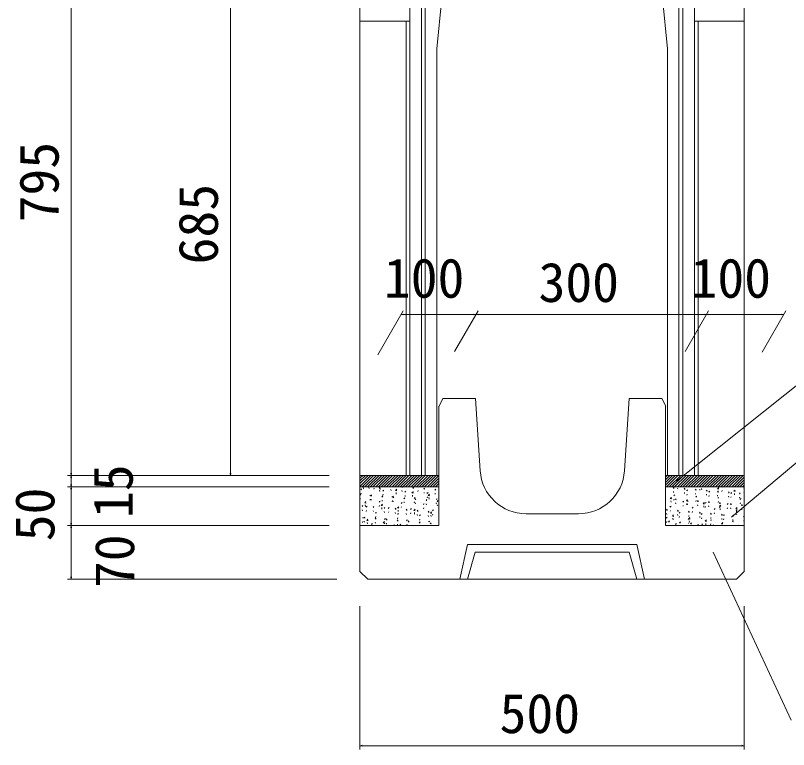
# Model space of a CAD drawing. Units: millimetres on the paper, scale 1:20. Extents: x 2 to 843, y -1 to 593.
# Drawn here: x 430.2 to 480.4, y 418.3 to 466.1 of the extents above; entities that cross this region are included whole.
import ezdxf
from ezdxf.enums import TextEntityAlignment as Align

# ---------------------------------------------------------------- set-up
doc = ezdxf.new("R2010")
doc.units = ezdxf.units.MM
for name, color, linetype, lineweight in [('0_2', 7, 'Continuous', 18), ('D-STR-DIM（寸法）', 7, 'Continuous', 18), ('D-STR-HTXT（旗揚げ）', 4, 'Continuous', 18), ('D-STR-STRn（構造物）', 5, 'Continuous', 18), ('D-STR-TXT（文字）', 7, 'Continuous', 18), ('D-STR（構造物外形線）', 1, 'Continuous', 18)]:
    doc.layers.add(name, color=color, linetype=linetype, lineweight=lineweight)
doc.styles.add('ＭＳ ゴシック', font='')
doc.styles.get('ＭＳ ゴシック').set_extended_font_data('MS Gothic')

msp = doc.modelspace()

# ---------------------------------------------------------------- linework, layer by layer
at = {"layer": '0_2'}
for p, q in [((455.229, 446.615), (455.379, 446.64)), ((455.379, 446.59), (455.229, 446.615)), ((459.952, 446.64), (460.102, 446.615)), ((460.102, 446.615), (459.952, 446.59)), ((460.102, 446.615), (460.252, 446.64)), ((460.252, 446.59), (460.102, 446.615)), ((474.952, 446.64), (475.102, 446.615)), ((475.102, 446.615), (474.952, 446.59)), ((475.102, 446.615), (475.252, 446.64)), ((475.252, 446.59), (475.102, 446.615)), ((479.977, 446.64), (480.127, 446.615)), ((480.127, 446.615), (479.977, 446.59)), ((433.784, 436.156), (433.759, 436.306)), ((433.759, 436.006), (433.784, 436.156)), ((433.809, 436.306), (433.784, 436.156)), ((433.784, 436.156), (433.809, 436.006)), ((444.144, 436.156), (444.119, 436.306)), ((444.169, 436.306), (444.144, 436.156)), ((433.784, 435.406), (433.759, 435.556)), ((433.809, 435.556), (433.784, 435.406)), ((433.759, 435.256), (433.784, 435.406)), ((433.784, 435.406), (433.809, 435.256)), ((433.784, 432.906), (433.759, 433.056)), ((433.809, 433.056), (433.784, 432.906)), ((433.759, 432.756), (433.784, 432.906)), ((433.784, 432.906), (433.809, 432.756)), ((433.784, 429.406), (433.759, 429.556)), ((433.809, 429.556), (433.784, 429.406)), ((452.568, 418.578), (452.718, 418.603)), ((452.718, 418.553), (452.568, 418.578)), ((477.418, 418.603), (477.568, 418.578)), ((477.568, 418.578), (477.418, 418.553))]:
    msp.add_line(p, q, dxfattribs=at)
at = {"layer": '0_2', "color": 9}
for p, q in [((455.229, 446.615), (455.249, 446.615)), ((460.102, 446.615), (460.082, 446.615)), ((460.102, 446.615), (460.122, 446.615)), ((475.102, 446.615), (475.082, 446.615)), ((475.102, 446.615), (475.122, 446.615)), ((480.127, 446.615), (480.107, 446.615)), ((433.784, 436.156), (433.784, 436.176)), ((433.784, 436.156), (433.784, 436.136)), ((444.144, 436.156), (444.144, 436.176)), ((433.784, 435.406), (433.784, 435.426)), ((433.784, 435.406), (433.784, 435.386)), ((433.784, 432.906), (433.784, 432.926)), ((433.784, 432.906), (433.784, 432.886)), ((433.784, 429.406), (433.784, 429.426)), ((452.568, 418.578), (452.588, 418.578)), ((477.568, 418.578), (477.548, 418.578))]:
    msp.add_line(p, q, dxfattribs=at)
at = {"layer": 'D-STR-DIM（寸法）'}
for p, q in [((433.784, 475.886), (433.784, 436.176)), ((444.144, 470.386), (444.144, 436.176)), ((453.722, 444.007), (455.373, 446.865)), ((460.082, 446.615), (455.249, 446.615)), ((458.722, 444.225), (460.247, 446.865)), ((458.722, 444.225), (460.247, 446.865)), ((460.122, 446.615), (475.082, 446.615)), ((473.722, 444.225), (475.247, 446.865)), ((473.722, 444.225), (475.247, 446.865)), ((475.122, 446.615), (480.107, 446.615)), ((478.722, 444.182), (480.271, 446.865)), ((450.572, 436.156), (433.534, 436.156)), ((450.572, 436.156), (433.534, 436.156)), ((433.784, 436.136), (433.784, 435.426)), ((450.572, 436.156), (443.894, 436.156)), ((450.568, 435.406), (433.534, 435.406)), ((450.568, 435.406), (433.534, 435.406)), ((433.784, 435.386), (433.784, 432.926)), ((450.568, 432.906), (433.534, 432.906)), ((450.568, 432.906), (433.534, 432.906)), ((433.784, 432.886), (433.784, 429.426)), ((451.068, 429.406), (433.534, 429.406)), ((452.568, 427.656), (452.568, 418.328)), ((477.568, 427.656), (477.568, 418.328)), ((452.588, 418.578), (477.548, 418.578))]:
    msp.add_line(p, q, dxfattribs=at)
at = {"layer": 'D-STR-HTXT（旗揚げ）'}
for p, q in [((473.158, 435.792), (486.193, 446.159)), ((476.729, 433.433), (485.374, 440.697)), ((475.537, 431.156), (480.621, 420.244))]:
    msp.add_line(p, q, dxfattribs=at)
at = {"layer": 'D-STR-STRn（構造物）'}
for p, q in [((452.568, 435.406), (452.568, 436.156)), ((452.568, 436.152), (452.572, 436.156)), ((452.568, 435.975), (452.749, 436.156)), ((452.568, 435.798), (452.926, 436.156)), ((452.568, 435.621), (453.102, 436.156)), ((452.568, 435.444), (453.279, 436.156)), ((452.706, 435.406), (453.456, 436.156)), ((452.883, 435.406), (453.633, 436.156)), ((453.06, 435.406), (453.81, 436.156)), ((453.236, 435.406), (453.986, 436.156)), ((453.413, 435.406), (454.163, 436.156)), ((453.59, 435.406), (454.34, 436.156)), ((453.767, 435.406), (454.517, 436.156)), ((453.943, 435.406), (454.693, 436.156)), ((454.12, 435.406), (454.87, 436.156)), ((454.297, 435.406), (455.047, 436.156)), ((454.474, 435.406), (455.224, 436.156)), ((454.651, 435.406), (455.401, 436.156)), ((454.827, 435.406), (455.577, 436.156)), ((455.004, 435.406), (455.754, 436.156)), ((455.181, 435.406), (455.931, 436.156)), ((455.358, 435.406), (456.108, 436.156)), ((455.534, 435.406), (456.284, 436.156)), ((455.711, 435.406), (456.461, 436.156)), ((455.888, 435.406), (456.638, 436.156)), ((456.065, 435.406), (456.815, 436.156)), ((456.242, 435.406), (456.992, 436.156)), ((456.418, 435.406), (457.168, 436.156)), ((456.595, 435.406), (457.345, 436.156)), ((456.772, 435.406), (457.522, 436.156)), ((456.949, 435.406), (457.693, 436.15)), ((472.443, 436.051), (472.548, 436.156)), ((472.443, 435.874), (472.725, 436.156)), ((472.443, 435.697), (472.901, 436.156)), ((472.443, 435.52), (473.078, 436.156)), ((472.505, 435.406), (473.255, 436.156)), ((472.682, 435.406), (473.432, 436.156)), ((472.859, 435.406), (473.609, 436.156)), ((473.035, 435.406), (473.785, 436.156)), ((473.212, 435.406), (473.962, 436.156)), ((473.389, 435.406), (474.139, 436.156)), ((473.566, 435.406), (474.316, 436.156)), ((473.742, 435.406), (474.492, 436.156)), ((473.919, 435.406), (474.669, 436.156)), ((474.096, 435.406), (474.846, 436.156)), ((474.273, 435.406), (475.023, 436.156)), ((474.45, 435.406), (475.2, 436.156)), ((474.626, 435.406), (475.376, 436.156)), ((474.803, 435.406), (475.553, 436.156)), ((474.98, 435.406), (475.73, 436.156)), ((475.157, 435.406), (475.907, 436.156)), ((475.333, 435.406), (476.083, 436.156)), ((475.51, 435.406), (476.26, 436.156)), ((475.687, 435.406), (476.437, 436.156)), ((475.864, 435.406), (476.614, 436.156)), ((476.041, 435.406), (476.791, 436.156)), ((476.217, 435.406), (476.967, 436.156)), ((476.394, 435.406), (477.144, 436.156)), ((476.571, 435.406), (477.321, 436.156)), ((476.748, 435.406), (477.498, 436.156)), ((476.924, 435.406), (477.568, 436.049)), ((477.568, 435.406), (477.568, 436.156)), ((457.125, 435.406), (457.693, 435.973)), ((457.302, 435.406), (457.693, 435.797)), ((457.479, 435.406), (457.693, 435.62)), ((477.101, 435.406), (477.568, 435.873)), ((477.278, 435.406), (477.568, 435.696)), ((452.568, 435.406), (457.693, 435.406)), ((452.568, 435.406), (452.568, 432.906)), ((452.612, 435.255), (452.682, 435.282)), ((452.612, 435.255), (452.662, 435.222)), ((452.79, 435.276), (452.779, 435.371)), ((453.16, 435.305), (453.148, 435.367)), ((453.462, 435.268), (453.483, 435.328)), ((453.811, 435.347), (453.868, 435.406)), ((453.811, 435.347), (453.9, 435.333)), ((453.857, 435.111), (453.846, 435.206)), ((453.877, 435.242), (453.866, 435.305)), ((454.049, 435.175), (454.119, 435.202)), ((454.049, 435.175), (454.099, 435.142)), ((454.594, 435.179), (454.583, 435.242)), ((454.878, 435.181), (454.956, 435.262)), ((454.878, 435.181), (454.967, 435.167)), ((454.9, 435.188), (454.92, 435.248)), ((454.924, 434.945), (454.913, 435.04)), ((455.291, 435.399), (455.296, 435.406)), ((455.291, 435.4), (455.35, 435.394)), ((455.312, 435.116), (455.3, 435.179)), ((455.486, 435.095), (455.556, 435.122)), ((455.486, 435.095), (455.536, 435.062)), ((455.945, 435.016), (456.023, 435.097)), ((456.008, 435.337), (456.056, 435.394)), ((456.008, 435.337), (456.068, 435.332)), ((456.029, 435.054), (456.017, 435.116)), ((456.337, 435.108), (456.357, 435.168)), ((456.344, 435.406), (456.376, 435.384)), ((456.725, 435.274), (456.773, 435.331)), ((456.725, 435.274), (456.785, 435.269)), ((456.746, 434.991), (456.735, 435.054)), ((456.923, 435.015), (456.993, 435.042)), ((457.442, 435.211), (457.491, 435.269)), ((457.443, 435.211), (457.502, 435.206)), ((457.656, 435.406), (457.693, 435.443)), ((477.568, 435.406), (472.443, 435.406)), ((472.443, 435.287), (472.448, 435.289)), ((472.945, 435.335), (472.993, 435.393)), ((472.945, 435.335), (473.004, 435.33)), ((472.966, 435.052), (472.954, 435.115)), ((473.229, 435.274), (473.249, 435.335)), ((473.662, 435.272), (473.71, 435.33)), ((473.662, 435.272), (473.722, 435.267)), ((473.683, 434.989), (473.671, 435.052)), ((473.737, 435.385), (473.735, 435.406)), ((473.815, 435.182), (473.885, 435.209)), ((473.815, 435.182), (473.865, 435.148)), ((474.379, 435.21), (474.427, 435.267)), ((474.379, 435.21), (474.439, 435.204)), ((474.666, 435.194), (474.686, 435.255)), ((474.804, 435.219), (474.793, 435.314)), ((475.096, 435.147), (475.145, 435.204)), ((475.097, 435.147), (475.156, 435.142)), ((475.252, 435.102), (475.322, 435.129)), ((475.252, 435.102), (475.302, 435.068)), ((475.814, 435.084), (475.862, 435.142)), ((475.814, 435.084), (475.874, 435.079)), ((475.825, 435.29), (475.903, 435.371)), ((475.825, 435.29), (475.914, 435.276)), ((475.872, 435.054), (475.86, 435.149)), ((476.103, 435.114), (476.123, 435.174)), ((476.12, 435.406), (476.142, 435.391)), ((476.531, 435.021), (476.579, 435.079)), ((476.531, 435.021), (476.591, 435.016)), ((476.689, 435.022), (476.759, 435.049)), ((476.689, 435.022), (476.739, 434.988)), ((476.892, 435.124), (476.97, 435.205)), ((476.892, 435.124), (476.981, 435.11)), ((477.455, 435.406), (477.568, 435.519)), ((477.53, 435.344), (477.568, 435.359)), ((477.53, 435.344), (477.568, 435.319)), ((477.54, 435.034), (477.56, 435.094)), ((477.568, 435.406), (477.568, 432.906)), ((452.568, 434.907), (452.609, 434.956)), ((452.568, 434.898), (452.62, 434.893)), ((452.581, 434.615), (452.57, 434.678)), ((452.622, 434.945), (452.642, 435.006)), ((453.209, 434.853), (453.279, 434.88)), ((453.209, 434.853), (453.259, 434.819)), ((453.219, 434.543), (453.239, 434.603)), ((453.278, 434.836), (453.326, 434.893)), ((453.278, 434.836), (453.337, 434.83)), ((453.299, 434.552), (453.287, 434.615)), ((453.995, 434.773), (454.043, 434.83)), ((453.995, 434.773), (454.055, 434.768)), ((454.016, 434.49), (454.004, 434.552)), ((454.059, 434.865), (454.08, 434.926)), ((454.646, 434.773), (454.716, 434.8)), ((454.646, 434.773), (454.696, 434.739)), ((454.656, 434.462), (454.676, 434.523)), ((454.712, 434.71), (454.76, 434.767)), ((454.712, 434.71), (454.772, 434.705)), ((455.429, 434.647), (455.478, 434.705)), ((455.429, 434.647), (455.489, 434.642)), ((455.496, 434.785), (455.517, 434.845)), ((455.945, 435.016), (456.034, 435.002)), ((455.992, 434.78), (455.981, 434.875)), ((456.083, 434.693), (456.153, 434.72)), ((456.083, 434.693), (456.133, 434.659)), ((456.147, 434.585), (456.195, 434.642)), ((456.147, 434.585), (456.207, 434.579)), ((456.864, 434.522), (456.912, 434.579)), ((456.864, 434.522), (456.924, 434.517)), ((456.923, 435.015), (456.973, 434.982)), ((456.934, 434.705), (456.954, 434.765)), ((457.012, 434.85), (457.09, 434.931)), ((457.012, 434.85), (457.101, 434.836)), ((457.059, 434.614), (457.048, 434.709)), ((457.464, 434.928), (457.452, 434.991)), ((457.52, 434.613), (457.59, 434.639)), ((457.52, 434.613), (457.57, 434.579)), ((472.756, 434.647), (472.834, 434.728)), ((472.756, 434.647), (472.845, 434.633)), ((472.975, 434.859), (473.045, 434.886)), ((472.975, 434.859), (473.025, 434.826)), ((472.985, 434.549), (473.006, 434.61)), ((473.083, 434.583), (473.132, 434.64)), ((473.083, 434.583), (473.143, 434.578)), ((473.801, 434.52), (473.849, 434.578)), ((473.801, 434.52), (473.861, 434.515)), ((473.823, 434.481), (473.901, 434.562)), ((473.826, 434.872), (473.846, 434.932)), ((474.4, 434.926), (474.389, 434.989)), ((474.412, 434.779), (474.482, 434.806)), ((474.412, 434.779), (474.462, 434.746)), ((474.422, 434.469), (474.443, 434.529)), ((475.118, 434.864), (475.106, 434.926)), ((475.263, 434.792), (475.283, 434.852)), ((475.835, 434.801), (475.823, 434.864)), ((475.849, 434.699), (475.919, 434.726)), ((475.849, 434.699), (475.899, 434.666)), ((476.552, 434.738), (476.54, 434.801)), ((476.7, 434.711), (476.72, 434.772)), ((476.939, 434.888), (476.928, 434.983)), ((477.248, 434.959), (477.296, 435.016)), ((477.248, 434.959), (477.308, 434.953)), ((477.269, 434.675), (477.258, 434.738)), ((477.286, 434.619), (477.356, 434.646)), ((477.286, 434.619), (477.336, 434.586)), ((452.699, 434.146), (452.747, 434.204)), ((452.699, 434.146), (452.759, 434.141)), ((452.876, 434.373), (452.954, 434.454)), ((452.876, 434.373), (452.965, 434.359)), ((452.923, 434.137), (452.912, 434.232)), ((452.965, 434.128), (453.035, 434.155)), ((452.965, 434.128), (453.015, 434.094)), ((453.416, 434.083), (453.465, 434.141)), ((453.416, 434.083), (453.476, 434.078)), ((453.806, 434.45), (453.876, 434.477)), ((453.806, 434.45), (453.855, 434.417)), ((453.816, 434.14), (453.836, 434.2)), ((453.943, 434.207), (454.021, 434.288)), ((453.943, 434.207), (454.032, 434.193)), ((453.99, 433.971), (453.979, 434.066)), ((454.134, 434.021), (454.182, 434.078)), ((454.134, 434.021), (454.193, 434.015)), ((454.402, 434.048), (454.473, 434.074)), ((454.403, 434.048), (454.452, 434.014)), ((454.733, 434.427), (454.722, 434.49)), ((454.851, 433.958), (454.899, 434.015)), ((455.01, 434.041), (455.088, 434.123)), ((455.01, 434.042), (455.099, 434.028)), ((455.243, 434.37), (455.313, 434.397)), ((455.243, 434.37), (455.293, 434.337)), ((455.253, 434.06), (455.273, 434.12)), ((455.451, 434.364), (455.439, 434.427)), ((456.093, 434.382), (456.114, 434.443)), ((456.168, 434.301), (456.156, 434.364)), ((456.68, 434.29), (456.75, 434.317)), ((456.68, 434.29), (456.73, 434.257)), ((456.69, 433.98), (456.711, 434.04)), ((456.885, 434.239), (456.873, 434.301)), ((457.53, 434.302), (457.551, 434.363)), ((457.581, 434.459), (457.629, 434.516)), ((457.581, 434.459), (457.641, 434.454)), ((457.602, 434.176), (457.591, 434.239)), ((472.732, 434.134), (472.802, 434.161)), ((472.732, 434.134), (472.781, 434.101)), ((472.802, 434.411), (472.791, 434.506)), ((473.105, 434.3), (473.093, 434.362)), ((473.572, 434.457), (473.642, 434.484)), ((473.572, 434.457), (473.622, 434.423)), ((473.582, 434.146), (473.602, 434.207)), ((473.822, 434.237), (473.81, 434.3)), ((473.823, 434.481), (473.912, 434.467)), ((473.87, 434.245), (473.859, 434.34)), ((474.169, 434.054), (474.239, 434.081)), ((474.169, 434.054), (474.219, 434.021)), ((474.518, 434.457), (474.566, 434.515)), ((474.518, 434.457), (474.578, 434.452)), ((474.539, 434.174), (474.527, 434.237)), ((474.89, 434.316), (474.968, 434.397)), ((474.89, 434.316), (474.979, 434.302)), ((474.937, 434.08), (474.926, 434.175)), ((475.009, 434.377), (475.079, 434.404)), ((475.009, 434.377), (475.059, 434.343)), ((475.019, 434.066), (475.04, 434.127)), ((475.235, 434.395), (475.283, 434.452)), ((475.235, 434.395), (475.295, 434.389)), ((475.256, 434.112), (475.245, 434.174)), ((475.86, 434.389), (475.88, 434.449)), ((475.953, 434.332), (476.001, 434.389)), ((475.953, 434.332), (476.012, 434.327)), ((475.958, 434.15), (476.035, 434.231)), ((475.958, 434.15), (476.046, 434.136)), ((475.974, 434.049), (475.962, 434.111)), ((476.446, 434.297), (476.516, 434.323)), ((476.446, 434.297), (476.496, 434.263)), ((476.456, 433.986), (476.477, 434.047)), ((476.67, 434.269), (476.718, 434.327)), ((476.67, 434.269), (476.73, 434.264)), ((476.691, 433.986), (476.679, 434.049)), ((477.025, 433.985), (477.103, 434.066)), ((477.297, 434.309), (477.317, 434.369)), ((477.387, 434.206), (477.435, 434.264)), ((477.387, 434.206), (477.447, 434.201)), ((452.72, 433.863), (452.709, 433.926)), ((452.976, 433.817), (452.996, 433.878)), ((453.437, 433.8), (453.426, 433.863)), ((453.562, 433.725), (453.632, 433.752)), ((453.562, 433.725), (453.612, 433.692)), ((454.155, 433.738), (454.143, 433.8)), ((454.413, 433.737), (454.433, 433.798)), ((454.851, 433.958), (454.911, 433.953)), ((454.872, 433.675), (454.86, 433.737)), ((454.999, 433.645), (455.069, 433.672)), ((455, 433.645), (455.049, 433.611)), ((455.057, 433.806), (455.046, 433.9)), ((455.568, 433.895), (455.616, 433.953)), ((455.568, 433.895), (455.628, 433.89)), ((455.589, 433.612), (455.578, 433.675)), ((455.84, 433.968), (455.91, 433.994)), ((455.84, 433.968), (455.889, 433.934)), ((455.85, 433.657), (455.87, 433.718)), ((456.078, 433.876), (456.156, 433.957)), ((456.078, 433.876), (456.167, 433.862)), ((456.124, 433.64), (456.113, 433.735)), ((456.285, 433.832), (456.334, 433.89)), ((456.285, 433.832), (456.345, 433.827)), ((456.307, 433.549), (456.295, 433.612)), ((456.437, 433.565), (456.507, 433.592)), ((456.437, 433.565), (456.486, 433.531)), ((457.003, 433.77), (457.051, 433.827)), ((457.003, 433.77), (457.063, 433.764)), ((457.024, 433.487), (457.012, 433.549)), ((457.145, 433.71), (457.223, 433.792)), ((457.145, 433.711), (457.234, 433.697)), ((457.192, 433.474), (457.18, 433.569)), ((457.277, 433.887), (457.347, 433.914)), ((457.277, 433.887), (457.327, 433.854)), ((457.287, 433.577), (457.307, 433.638)), ((472.505, 433.893), (472.553, 433.951)), ((472.505, 433.894), (472.565, 433.888)), ((472.526, 433.61), (472.514, 433.673)), ((472.742, 433.824), (472.762, 433.884)), ((472.888, 433.507), (472.966, 433.588)), ((473.222, 433.831), (473.27, 433.888)), ((473.222, 433.831), (473.282, 433.826)), ((473.243, 433.548), (473.232, 433.61)), ((473.328, 433.732), (473.399, 433.758)), ((473.329, 433.732), (473.378, 433.698)), ((473.939, 433.768), (473.988, 433.825)), ((473.939, 433.768), (473.999, 433.763)), ((473.961, 433.485), (473.949, 433.548)), ((474.179, 433.744), (474.199, 433.804)), ((474.657, 433.705), (474.705, 433.763)), ((474.657, 433.705), (474.717, 433.7)), ((474.766, 433.652), (474.836, 433.678)), ((474.766, 433.652), (474.815, 433.618)), ((475.374, 433.642), (475.422, 433.7)), ((475.374, 433.643), (475.434, 433.637)), ((475.606, 433.974), (475.676, 434.001)), ((475.606, 433.974), (475.656, 433.941)), ((475.616, 433.664), (475.637, 433.724)), ((476.004, 433.914), (475.993, 434.009)), ((476.091, 433.58), (476.139, 433.637)), ((476.091, 433.58), (476.151, 433.575)), ((476.203, 433.571), (476.273, 433.598)), ((476.203, 433.571), (476.253, 433.538)), ((476.809, 433.517), (476.857, 433.574)), ((476.809, 433.517), (476.868, 433.512)), ((477.025, 433.985), (477.114, 433.971)), ((477.043, 433.894), (477.113, 433.921)), ((477.043, 433.894), (477.093, 433.86)), ((477.053, 433.584), (477.074, 433.644)), ((477.071, 433.749), (477.06, 433.843)), ((477.408, 433.923), (477.397, 433.986)), ((452.722, 433.403), (452.792, 433.429)), ((452.722, 433.403), (452.772, 433.369)), ((452.732, 433.092), (452.753, 433.153)), ((452.838, 433.394), (452.886, 433.451)), ((452.838, 433.394), (452.898, 433.389)), ((452.859, 433.111), (452.847, 433.174)), ((453.009, 433.233), (453.086, 433.314)), ((453.009, 433.233), (453.097, 433.219)), ((453.055, 432.997), (453.044, 433.092)), ((453.319, 433), (453.389, 433.027)), ((453.555, 433.331), (453.603, 433.389)), ((453.555, 433.331), (453.615, 433.326)), ((453.576, 433.048), (453.565, 433.111)), ((453.573, 433.415), (453.593, 433.475)), ((454.076, 433.067), (454.154, 433.149)), ((454.076, 433.067), (454.165, 433.054)), ((454.159, 433.322), (454.229, 433.349)), ((454.159, 433.322), (454.209, 433.289)), ((454.17, 433.012), (454.19, 433.073)), ((454.272, 433.268), (454.321, 433.326)), ((454.272, 433.269), (454.332, 433.263)), ((454.293, 432.985), (454.282, 433.048)), ((454.99, 433.206), (455.038, 433.263)), ((454.99, 433.206), (455.049, 433.201)), ((455.01, 433.335), (455.03, 433.395)), ((455.596, 433.242), (455.666, 433.269)), ((455.596, 433.242), (455.646, 433.209)), ((455.707, 433.143), (455.755, 433.2)), ((455.707, 433.143), (455.767, 433.138)), ((456.424, 433.08), (456.472, 433.138)), ((456.424, 433.08), (456.484, 433.075)), ((456.447, 433.255), (456.467, 433.315)), ((457.033, 433.162), (457.103, 433.189)), ((457.034, 433.162), (457.083, 433.129)), ((457.141, 433.017), (457.19, 433.075)), ((457.141, 433.018), (457.201, 433.012)), ((472.488, 433.409), (472.558, 433.436)), ((472.488, 433.409), (472.538, 433.376)), ((472.499, 433.099), (472.519, 433.159)), ((472.644, 433.141), (472.692, 433.199)), ((472.644, 433.141), (472.703, 433.136)), ((472.888, 433.507), (472.977, 433.493)), ((472.935, 433.271), (472.924, 433.366)), ((473.085, 433.006), (473.155, 433.033)), ((473.339, 433.421), (473.359, 433.482)), ((473.361, 433.078), (473.409, 433.136)), ((473.361, 433.079), (473.421, 433.073)), ((473.925, 433.329), (473.995, 433.356)), ((473.926, 433.329), (473.975, 433.295)), ((473.936, 433.019), (473.956, 433.079)), ((473.956, 433.341), (474.033, 433.423)), ((473.956, 433.342), (474.045, 433.328)), ((474.002, 433.105), (473.991, 433.2)), ((474.078, 433.016), (474.126, 433.073)), ((474.078, 433.016), (474.138, 433.011)), ((474.678, 433.422), (474.666, 433.485)), ((474.776, 433.341), (474.796, 433.402)), ((474.795, 432.953), (474.844, 433.01)), ((475.023, 433.176), (475.101, 433.257)), ((475.023, 433.176), (475.112, 433.162)), ((475.069, 432.94), (475.058, 433.035)), ((475.363, 433.249), (475.433, 433.276)), ((475.363, 433.249), (475.412, 433.215)), ((475.395, 433.359), (475.383, 433.422)), ((476.09, 433.01), (476.168, 433.092)), ((476.09, 433.01), (476.179, 432.997)), ((476.112, 433.297), (476.101, 433.359)), ((476.213, 433.261), (476.233, 433.322)), ((476.8, 433.169), (476.87, 433.196)), ((476.8, 433.169), (476.85, 433.135)), ((476.83, 433.234), (476.818, 433.297)), ((477.526, 433.454), (477.568, 433.504)), ((477.526, 433.454), (477.568, 433.451)), ((477.547, 433.171), (477.535, 433.234)), ((453.319, 433), (453.369, 432.966)), ((454.114, 432.906), (454.111, 432.926)), ((454.756, 432.92), (454.826, 432.947)), ((454.756, 432.92), (454.777, 432.906)), ((455.011, 432.923), (454.999, 432.985)), ((455.147, 432.906), (455.221, 432.983)), ((455.607, 432.932), (455.627, 432.993)), ((455.72, 432.906), (455.716, 432.923)), ((457.062, 432.906), (457.064, 432.912)), ((472.656, 432.906), (472.653, 432.921)), ((473.085, 433.006), (473.135, 432.973)), ((474.522, 432.926), (474.592, 432.953)), ((474.522, 432.926), (474.553, 432.906)), ((474.796, 432.953), (474.855, 432.948)), ((475.373, 432.939), (475.393, 432.999)), ((475.526, 432.906), (475.561, 432.948)), ((476.826, 432.906), (476.83, 432.919)), ((477.216, 432.906), (477.235, 432.926))]:
    msp.add_line(p, q, dxfattribs=at)
at = {"layer": 'D-STR-TXT（文字）', "color": 5}
for p, q in [((452.568, 436.156), (457.693, 436.156)), ((477.568, 436.156), (472.443, 436.156))]:
    msp.add_line(p, q, dxfattribs=at)
at = {"layer": 'D-STR（構造物外形線）'}
for p, q in [((455.818, 436.156), (455.818, 475.906)), ((456.568, 436.156), (456.568, 475.906)), ((456.818, 436.156), (456.818, 475.906)), ((473.318, 436.156), (473.318, 475.906)), ((473.568, 436.156), (473.568, 475.906)), ((474.318, 436.156), (474.318, 475.906)), ((452.568, 475.656), (452.568, 436.156)), ((477.568, 475.656), (477.568, 436.156)), ((458.068, 468.906), (457.568, 463.906)), ((472.068, 468.906), (472.568, 463.906)), ((452.568, 465.696), (455.818, 465.696)), ((455.568, 436.156), (455.568, 465.696)), ((477.568, 465.696), (474.318, 465.696)), ((474.568, 436.156), (474.568, 465.696)), ((457.568, 463.906), (457.568, 436.156)), ((472.568, 463.906), (472.568, 436.156)), ((457.962, 441.156), (457.712, 440.656)), ((457.962, 441.156), (460.087, 441.156)), ((457.962, 441.156), (460.087, 441.156)), ((460.087, 441.156), (460.388, 436.464)), ((470.087, 441.156), (469.773, 436.456)), ((472.212, 441.156), (470.087, 441.156)), ((472.212, 441.156), (472.462, 440.656)), ((457.693, 440.656), (457.693, 432.906)), ((472.443, 440.694), (472.443, 432.906)), ((457.568, 436.156), (452.568, 436.156)), ((472.568, 436.156), (477.568, 436.156)), ((463.381, 433.656), (466.78, 433.656)), ((452.568, 429.906), (452.568, 432.906)), ((452.568, 432.906), (457.693, 432.906)), ((477.568, 432.906), (472.443, 432.906)), ((477.568, 432.906), (477.568, 429.906)), ((459.068, 429.406), (459.568, 431.656)), ((459.568, 431.656), (470.568, 431.656)), ((471.068, 429.406), (470.568, 431.656)), ((459.568, 429.406), (460.068, 431.156)), ((460.068, 431.156), (470.068, 431.156)), ((470.068, 431.156), (470.568, 429.406)), ((453.068, 429.406), (452.568, 429.906)), ((477.568, 429.906), (477.068, 429.406)), ((477.068, 429.406), (453.068, 429.406)), ((477.068, 429.406), (453.068, 429.406))]:
    msp.add_line(p, q, dxfattribs=at)
for centre, start, end in [((463.381, 436.656), 183.671, 269.9961), ((466.78, 436.656), 269.9961, 356.1857)]:
    msp.add_arc(centre, 3, start, end, dxfattribs=at)

# ---------------------------------------------------------------- texts
at = {"layer": 'D-STR-DIM（寸法）', "style": 'ＭＳ ゴシック'}
for s, p in [('795', (433.734, 452.611)), ('685', (444.094, 449.879)), ('15', (438.552, 433.386)), ('50', (433.459, 431.873)), ('70', (438.647, 428.829))]:
    msp.add_text(s, height=2.566, rotation=90, dxfattribs=at).set_placement(p, align=Align.BOTTOM_LEFT)
for s, p in [('100', (454.121, 446.94)), ('100', (474.07, 446.94)), ('300', (464.182, 446.665)), ('500', (461.648, 418.628))]:
    msp.add_text(s, height=2.566, dxfattribs=at).set_placement(p, align=Align.BOTTOM_LEFT)

doc.saveas('drawing.dxf')
